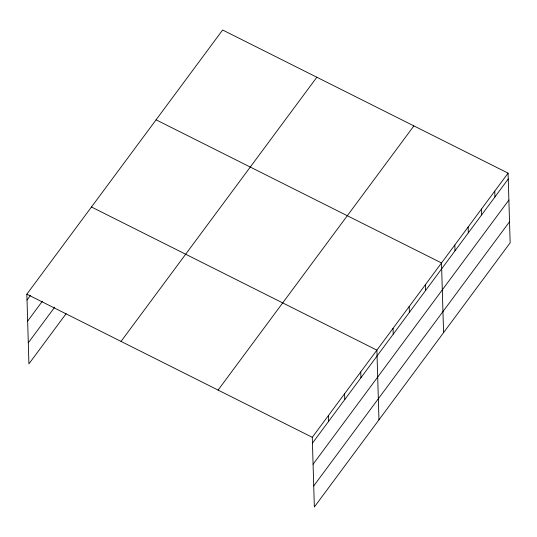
<?xml version="1.0" encoding="UTF-8"?>
<svg xmlns="http://www.w3.org/2000/svg" width="537" height="537" viewBox="0 0 537 537"><rect width="100%" height="100%" fill="white"/><g stroke="black" fill="none" stroke-linecap="round" stroke-linejoin="round"><path stroke-width="0.81" d="M66.118 313.668L28.917 363.864L26.85 294.182L222.647 30.005L508.083 173.136L510.15 242.818L314.353 506.995L312.279 437.313L508.083 173.136M27.025 300.029L30.448 295.404M27.649 321.092L42.336 301.277M28.293 342.801L54.727 307.13M121.04 341.411L316.843 77.234M218.089 390.077L413.886 125.9M312.453 443.159L508.257 178.982M313.078 464.23L508.881 200.046M313.722 485.931L509.526 221.754M156.079 119.825L441.508 262.955L443.575 332.638M91.465 207L376.893 350.137L378.961 419.82M26.85 294.182L312.279 437.313M494.765 191.098L494.939 196.945M481.454 209.061L481.629 214.914M468.136 227.03L468.311 232.877M454.826 244.993L455 250.839M425.358 284.751L425.532 290.598M409.201 306.546L409.375 312.393M393.05 328.342L393.225 334.189M360.743 371.926L360.918 377.779M344.586 393.722L344.761 399.568M328.436 415.517L328.61 421.364"/></g></svg>
